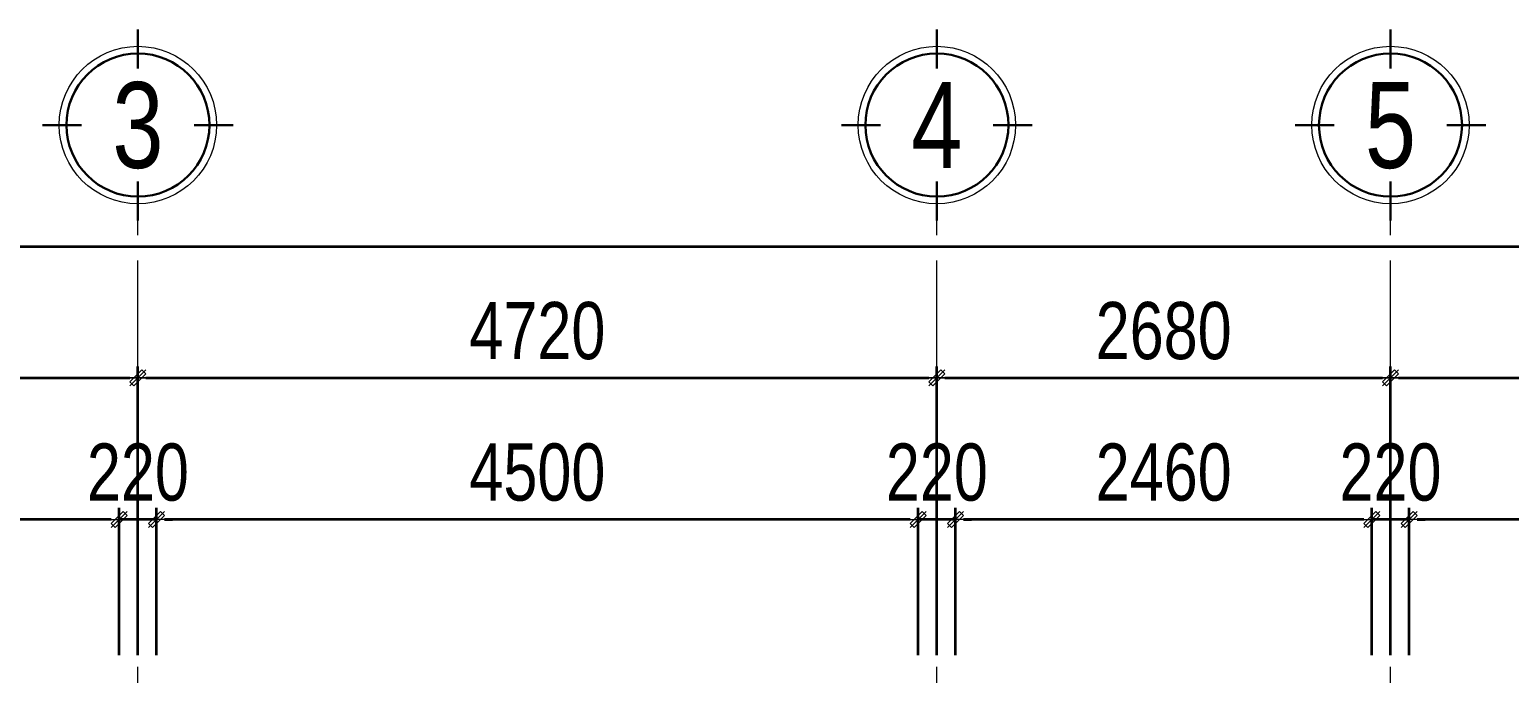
# Model space of a CAD drawing. Header units: millimetres. Extents: x 1109421 to 1726579, y -247837 to 144927.
# Drawn here: x 1472292 to 1481034, y -118265 to -114464 of the extents above; entities that cross this region are included whole.
import ezdxf
from ezdxf.enums import TextEntityAlignment as Align

# ---------------------------------------------------------------- set-up
doc = ezdxf.new("R2010")
doc.units = ezdxf.units.MM
doc.header["$LTSCALE"] = 600
doc.header["$MEASUREMENT"] = 0
doc.linetypes.add('CENTER', pattern=[2, 1.25, -0.25, 0.25, -0.25])
doc.linetypes.add('DASHED', pattern=[0.75, 0.5, -0.25])
doc.layers.get('0').update_dxf_attribs({"lineweight": 0})
doc.layers.get('Defpoints').update_dxf_attribs({"lineweight": 0})
for name, color, linetype, lineweight in [('dim', 144, 'Continuous', 13), ('LC ISO', 153, 'Continuous', 13), ('PCCC-BAO CHAY - DAY', 3, 'DASHED', 35), ('truc', 76, 'CENTER', 9)]:
    doc.layers.add(name, color=color, linetype=linetype, lineweight=lineweight)
doc.styles.add('EG 1', font='VHAVANB.TTF')
doc.styles.add('HOATBIF', font='hoatbif.shx', dxfattribs={"width": 0.8})
doc.styles.add('Tahoma', font='tahoma.ttf')
doc.dimstyles.new('1-135', dxfattribs={"dimscale": 135, "dimtxt": 2.5, "dimasz": 0.35, "dimexe": 0.5, "dimexo": 0, "dimgap": 0.8, "dimtad": 1, "dimdec": 0, "dimzin": 0, "dimdsep": 46, "dimtxsty": 'HOATBIF', "dimblk1": 'DOT', "dimblk2": 'DOT', "dimsah": 1, "dimcen": -1, "dimdle": 1, "dimclrd": 256, "dimclre": 256, "dimclrt": 4, "dimadec": 3, "dimazin": 2, "dimtfac": 0.333333, "dimtdec": 0, "dimtix": 1, "dimtmove": 2, "dimatfit": 3, "dimldrblk": 'DOT', "dimfxl": 1, "dimtvp": 0.833333, "dimtolj": 1, "dimtzin": 0, "dimarcsym": 0})

# ---------------------------------------------------------------- blocks, each defined once
blk = doc.blocks.new('DOT')
at = {"layer": 'dim'}
for p, q in [((-3, 0), (3, 0)), ((-1, -1), (1, 1))]:
    blk.add_line(p, q, dxfattribs=at)
blk.add_lwpolyline([(0.5, 1), (-1, -0.5), (-0.5, -1), (1, 0.5)], close=True, dxfattribs=at)
blk = doc.blocks.new('*D2103')
at = {"layer": 'Defpoints', "color": 0, "transparency": 16777216}
for p in [(45652.8, 105720.6), (3852.8, 103308.2), (45652.8, 103308.2)]:
    blk.add_point(p, dxfattribs=at)
at = {"layer": 'dim', "lineweight": -2, "transparency": 16777216}
for p, q in [((3852.8, 103308.2), (3852.8, 105788.1)), ((45652.8, 103308.2), (45652.8, 105788.1)), ((3900, 105720.6), (45605.5, 105720.6))]:
    blk.add_line(p, q, dxfattribs=at)
at = {"layer": 'dim', "lineweight": -2, "transparency": 16777216, "xscale": 47.25, "yscale": 47.25, "zscale": 47.25, "rotation": 180}
blk.add_blockref('DOT', (3852.8, 105720.6), dxfattribs=at)
at = {"layer": 'dim', "lineweight": -2, "transparency": 16777216, "xscale": 47.25, "yscale": 47.25, "zscale": 47.25}
blk.add_blockref('DOT', (45652.8, 105720.6), dxfattribs=at)
at = {"layer": 'dim', "color": 4, "transparency": 16777216, "insert": (25802.3, 105997.3), "char_height": 337.5, "attachment_point": 5, "style": 'HOATBIF'}
blk.add_mtext('\\A1;41800', dxfattribs=at)
blk = doc.blocks.new('_Dot')
at = {"color": 0, "linetype": 'ByBlock', "lineweight": -2}
blk.add_line((-0.5, 0), (-1, 0), dxfattribs=at)
at = {"color": 0, "linetype": 'ByBlock', "const_width": 0.5}
blk.add_lwpolyline([(-0.25, 0, 1), (0.25, 0, 1)], format="xyb", close=True, dxfattribs=at)
blk = doc.blocks.new('*D2105')
at = {"layer": 'Defpoints', "color": 0, "transparency": 16777216}
for p in [(15852.8, 104945.9), (9852.8, 103308.2), (15852.8, 103308.2)]:
    blk.add_point(p, dxfattribs=at)
at = {"layer": 'dim', "lineweight": -2, "transparency": 16777216}
for p, q in [((9852.8, 103308.2), (9852.8, 105013.4)), ((15852.8, 103308.2), (15852.8, 105013.4)), ((9900, 104945.9), (15805.5, 104945.9))]:
    blk.add_line(p, q, dxfattribs=at)
at = {"layer": 'dim', "lineweight": -2, "transparency": 16777216, "xscale": 47.25, "yscale": 47.25, "zscale": 47.25, "rotation": 180}
blk.add_blockref('DOT', (9852.8, 104945.9), dxfattribs=at)
at = {"layer": 'dim', "lineweight": -2, "transparency": 16777216, "xscale": 47.25, "yscale": 47.25, "zscale": 47.25}
blk.add_blockref('DOT', (15852.8, 104945.9), dxfattribs=at)
at = {"layer": 'dim', "color": 4, "transparency": 16777216, "insert": (12852.8, 105222.6), "char_height": 337.5, "attachment_point": 5, "style": 'HOATBIF'}
blk.add_mtext('\\A1;6000', dxfattribs=at)
blk = doc.blocks.new('*D2106')
at = {"layer": 'Defpoints', "color": 0, "transparency": 16777216}
for p in [(20572.8, 104945.9), (15852.8, 103308.2), (20572.8, 103308.2)]:
    blk.add_point(p, dxfattribs=at)
at = {"layer": 'dim', "lineweight": -2, "transparency": 16777216}
for p, q in [((15852.8, 103308.2), (15852.8, 105013.4)), ((20572.8, 103308.2), (20572.8, 105013.4)), ((15900, 104945.9), (20525.5, 104945.9))]:
    blk.add_line(p, q, dxfattribs=at)
at = {"layer": 'dim', "lineweight": -2, "transparency": 16777216, "xscale": 47.25, "yscale": 47.25, "zscale": 47.25, "rotation": 180}
blk.add_blockref('DOT', (15852.8, 104945.9), dxfattribs=at)
at = {"layer": 'dim', "lineweight": -2, "transparency": 16777216, "xscale": 47.25, "yscale": 47.25, "zscale": 47.25}
blk.add_blockref('DOT', (20572.8, 104945.9), dxfattribs=at)
at = {"layer": 'dim', "color": 4, "transparency": 16777216, "insert": (18212.8, 105222.6), "char_height": 337.5, "attachment_point": 5, "style": 'HOATBIF'}
blk.add_mtext('\\A1;4720', dxfattribs=at)
blk = doc.blocks.new('*D2107')
at = {"layer": 'Defpoints', "color": 0, "transparency": 16777216}
for p in [(23252.8, 104945.9), (20572.8, 103308.2), (23252.8, 103308.2)]:
    blk.add_point(p, dxfattribs=at)
at = {"layer": 'dim', "lineweight": -2, "transparency": 16777216}
for p, q in [((20572.8, 103308.2), (20572.8, 105013.4)), ((23252.8, 103308.2), (23252.8, 105013.4)), ((20620, 104945.9), (23205.5, 104945.9))]:
    blk.add_line(p, q, dxfattribs=at)
at = {"layer": 'dim', "lineweight": -2, "transparency": 16777216, "xscale": 47.25, "yscale": 47.25, "zscale": 47.25, "rotation": 180}
blk.add_blockref('DOT', (20572.8, 104945.9), dxfattribs=at)
at = {"layer": 'dim', "lineweight": -2, "transparency": 16777216, "xscale": 47.25, "yscale": 47.25, "zscale": 47.25}
blk.add_blockref('DOT', (23252.8, 104945.9), dxfattribs=at)
at = {"layer": 'dim', "color": 4, "transparency": 16777216, "insert": (21912.8, 105222.6), "char_height": 337.5, "attachment_point": 5, "style": 'HOATBIF'}
blk.add_mtext('\\A1;2680', dxfattribs=at)
blk = doc.blocks.new('KyHieu TrucDinhVi')
at = {"color": 7, "lineweight": 30}
for p, q in [((0, 2.364), (0, 4)), ((-2.364, 0), (-4, 0)), ((2.364, 0), (4, 0)), ((0, -2.364), (0, -4))]:
    blk.add_line(p, q, dxfattribs=at)
blk.add_circle((0, 0), 3.3)
blk.add_circle((0, 0), 3, dxfattribs=at)
at = {"ltscale": 20, "style": 'Tahoma'}
blk.add_attdef('AA', text='', height=3, dxfattribs=at).set_placement((0, 0), align=Align.MIDDLE_CENTER)
blk = doc.blocks.new('*D2112')
at = {"layer": 'Defpoints', "color": 0, "transparency": 16777216}
for p in [(28452.8, 104945.9), (23252.8, 103308.2), (28452.8, 103308.2)]:
    blk.add_point(p, dxfattribs=at)
at = {"layer": 'dim', "lineweight": -2, "transparency": 16777216}
for p, q in [((23252.8, 103308.2), (23252.8, 105013.4)), ((28452.8, 103308.2), (28452.8, 105013.4)), ((23300, 104945.9), (28405.5, 104945.9))]:
    blk.add_line(p, q, dxfattribs=at)
at = {"layer": 'dim', "lineweight": -2, "transparency": 16777216, "xscale": 47.25, "yscale": 47.25, "zscale": 47.25, "rotation": 180}
blk.add_blockref('DOT', (23252.8, 104945.9), dxfattribs=at)
at = {"layer": 'dim', "lineweight": -2, "transparency": 16777216, "xscale": 47.25, "yscale": 47.25, "zscale": 47.25}
blk.add_blockref('DOT', (28452.8, 104945.9), dxfattribs=at)
at = {"layer": 'dim', "color": 4, "transparency": 16777216, "insert": (25852.8, 105222.6), "char_height": 337.5, "attachment_point": 5, "style": 'HOATBIF'}
blk.add_mtext('\\A1;5200', dxfattribs=at)
blk = doc.blocks.new('*D2177')
at = {"layer": 'Defpoints', "color": 0, "transparency": 16777216}
for p in [(23362.8, 104110.5), (23362.8, 103308.2), (28342.8, 103308.2)]:
    blk.add_point(p, dxfattribs=at)
at = {"layer": 'dim', "lineweight": -2, "transparency": 16777216}
for p, q in [((23362.8, 103308.2), (23362.8, 104178)), ((28342.8, 103308.2), (28342.8, 104178)), ((28295.5, 104110.5), (23410, 104110.5))]:
    blk.add_line(p, q, dxfattribs=at)
at = {"layer": 'dim', "lineweight": -2, "transparency": 16777216, "xscale": 47.25, "yscale": 47.25, "zscale": 47.25, "rotation": 180}
blk.add_blockref('DOT', (23362.8, 104110.5), dxfattribs=at)
at = {"layer": 'dim', "lineweight": -2, "transparency": 16777216, "xscale": 47.25, "yscale": 47.25, "zscale": 47.25}
blk.add_blockref('DOT', (28342.8, 104110.5), dxfattribs=at)
at = {"layer": 'dim', "color": 4, "transparency": 16777216, "insert": (25852.8, 104387.3), "char_height": 337.5, "attachment_point": 5, "style": 'HOATBIF'}
blk.add_mtext('\\A1;4980', dxfattribs=at)
blk = doc.blocks.new('*D2178')
at = {"layer": 'Defpoints', "color": 0, "transparency": 16777216}
for p in [(23142.8, 104110.5), (23142.8, 103308.2), (23362.8, 103308.2)]:
    blk.add_point(p, dxfattribs=at)
at = {"layer": 'dim', "lineweight": -2, "transparency": 16777216}
for p, q in [((23142.8, 103308.2), (23142.8, 104178)), ((23362.8, 103308.2), (23362.8, 104178)), ((23095.5, 104110.5), (23048.3, 104110.5)), ((23362.8, 104110.5), (23142.8, 104110.5)), ((23410, 104110.5), (23457.3, 104110.5))]:
    blk.add_line(p, q, dxfattribs=at)
at = {"layer": 'dim', "lineweight": -2, "transparency": 16777216, "xscale": 47.25, "yscale": 47.25, "zscale": 47.25}
blk.add_blockref('DOT', (23142.8, 104110.5), dxfattribs=at)
at = {"layer": 'dim', "lineweight": -2, "transparency": 16777216, "xscale": 47.25, "yscale": 47.25, "zscale": 47.25, "rotation": 180}
blk.add_blockref('DOT', (23362.8, 104110.5), dxfattribs=at)
at = {"layer": 'dim', "color": 4, "transparency": 16777216, "insert": (23252.8, 104387.3), "char_height": 337.5, "attachment_point": 5, "style": 'HOATBIF'}
blk.add_mtext('\\A1;220', dxfattribs=at)
blk = doc.blocks.new('*D2179')
at = {"layer": 'Defpoints', "color": 0, "transparency": 16777216}
for p in [(20682.8, 104110.5), (20682.8, 103308.2), (23142.8, 103308.2)]:
    blk.add_point(p, dxfattribs=at)
at = {"layer": 'dim', "lineweight": -2, "transparency": 16777216}
for p, q in [((20682.8, 103308.2), (20682.8, 104178)), ((23142.8, 103308.2), (23142.8, 104178)), ((23095.5, 104110.5), (20730, 104110.5))]:
    blk.add_line(p, q, dxfattribs=at)
at = {"layer": 'dim', "lineweight": -2, "transparency": 16777216, "xscale": 47.25, "yscale": 47.25, "zscale": 47.25, "rotation": 180}
blk.add_blockref('DOT', (20682.8, 104110.5), dxfattribs=at)
at = {"layer": 'dim', "lineweight": -2, "transparency": 16777216, "xscale": 47.25, "yscale": 47.25, "zscale": 47.25}
blk.add_blockref('DOT', (23142.8, 104110.5), dxfattribs=at)
at = {"layer": 'dim', "color": 4, "transparency": 16777216, "insert": (21912.8, 104387.3), "char_height": 337.5, "attachment_point": 5, "style": 'HOATBIF'}
blk.add_mtext('\\A1;2460', dxfattribs=at)
blk = doc.blocks.new('*D2180')
at = {"layer": 'Defpoints', "color": 0, "transparency": 16777216}
for p in [(20462.8, 104110.5), (20462.8, 103308.2), (20682.8, 103308.2)]:
    blk.add_point(p, dxfattribs=at)
at = {"layer": 'dim', "lineweight": -2, "transparency": 16777216}
for p, q in [((20462.8, 103308.2), (20462.8, 104178)), ((20682.8, 103308.2), (20682.8, 104178)), ((20415.5, 104110.5), (20368.3, 104110.5)), ((20682.8, 104110.5), (20462.8, 104110.5)), ((20730, 104110.5), (20777.3, 104110.5))]:
    blk.add_line(p, q, dxfattribs=at)
at = {"layer": 'dim', "lineweight": -2, "transparency": 16777216, "xscale": 47.25, "yscale": 47.25, "zscale": 47.25}
blk.add_blockref('DOT', (20462.8, 104110.5), dxfattribs=at)
at = {"layer": 'dim', "lineweight": -2, "transparency": 16777216, "xscale": 47.25, "yscale": 47.25, "zscale": 47.25, "rotation": 180}
blk.add_blockref('DOT', (20682.8, 104110.5), dxfattribs=at)
at = {"layer": 'dim', "color": 4, "transparency": 16777216, "insert": (20572.8, 104387.3), "char_height": 337.5, "attachment_point": 5, "style": 'HOATBIF'}
blk.add_mtext('\\A1;220', dxfattribs=at)
blk = doc.blocks.new('*D2181')
at = {"layer": 'Defpoints', "color": 0, "transparency": 16777216}
for p in [(15962.8, 104110.5), (15962.8, 103308.2), (20462.8, 103308.2)]:
    blk.add_point(p, dxfattribs=at)
at = {"layer": 'dim', "lineweight": -2, "transparency": 16777216}
for p, q in [((15962.8, 103308.2), (15962.8, 104178)), ((20462.8, 103308.2), (20462.8, 104178)), ((20415.5, 104110.5), (16010, 104110.5))]:
    blk.add_line(p, q, dxfattribs=at)
at = {"layer": 'dim', "lineweight": -2, "transparency": 16777216, "xscale": 47.25, "yscale": 47.25, "zscale": 47.25, "rotation": 180}
blk.add_blockref('DOT', (15962.8, 104110.5), dxfattribs=at)
at = {"layer": 'dim', "lineweight": -2, "transparency": 16777216, "xscale": 47.25, "yscale": 47.25, "zscale": 47.25}
blk.add_blockref('DOT', (20462.8, 104110.5), dxfattribs=at)
at = {"layer": 'dim', "color": 4, "transparency": 16777216, "insert": (18212.8, 104387.3), "char_height": 337.5, "attachment_point": 5, "style": 'HOATBIF'}
blk.add_mtext('\\A1;4500', dxfattribs=at)
blk = doc.blocks.new('*D2182')
at = {"layer": 'Defpoints', "color": 0, "transparency": 16777216}
for p in [(15742.8, 104110.5), (15742.8, 103308.2), (15962.8, 103308.2)]:
    blk.add_point(p, dxfattribs=at)
at = {"layer": 'dim', "lineweight": -2, "transparency": 16777216}
for p, q in [((15742.8, 103308.2), (15742.8, 104178)), ((15962.8, 103308.2), (15962.8, 104178)), ((15695.5, 104110.5), (15648.3, 104110.5)), ((15962.8, 104110.5), (15742.8, 104110.5)), ((16010, 104110.5), (16057.3, 104110.5))]:
    blk.add_line(p, q, dxfattribs=at)
at = {"layer": 'dim', "lineweight": -2, "transparency": 16777216, "xscale": 47.25, "yscale": 47.25, "zscale": 47.25}
blk.add_blockref('DOT', (15742.8, 104110.5), dxfattribs=at)
at = {"layer": 'dim', "lineweight": -2, "transparency": 16777216, "xscale": 47.25, "yscale": 47.25, "zscale": 47.25, "rotation": 180}
blk.add_blockref('DOT', (15962.8, 104110.5), dxfattribs=at)
at = {"layer": 'dim', "color": 4, "transparency": 16777216, "insert": (15852.8, 104387.3), "char_height": 337.5, "attachment_point": 5, "style": 'HOATBIF'}
blk.add_mtext('\\A1;220', dxfattribs=at)
blk = doc.blocks.new('*D2183')
at = {"layer": 'Defpoints', "color": 0, "transparency": 16777216}
for p in [(11867.8, 104110.5), (11867.8, 103308.2), (15742.8, 103308.2)]:
    blk.add_point(p, dxfattribs=at)
at = {"layer": 'dim', "lineweight": -2, "transparency": 16777216}
for p, q in [((11867.8, 103308.2), (11867.8, 104178)), ((15742.8, 103308.2), (15742.8, 104178)), ((15695.5, 104110.5), (11915, 104110.5))]:
    blk.add_line(p, q, dxfattribs=at)
at = {"layer": 'dim', "lineweight": -2, "transparency": 16777216, "xscale": 47.25, "yscale": 47.25, "zscale": 47.25, "rotation": 180}
blk.add_blockref('DOT', (11867.8, 104110.5), dxfattribs=at)
at = {"layer": 'dim', "lineweight": -2, "transparency": 16777216, "xscale": 47.25, "yscale": 47.25, "zscale": 47.25}
blk.add_blockref('DOT', (15742.8, 104110.5), dxfattribs=at)
at = {"layer": 'dim', "color": 4, "transparency": 16777216, "insert": (13805.3, 104387.3), "char_height": 337.5, "attachment_point": 5, "style": 'HOATBIF'}
blk.add_mtext('\\A1;3875', dxfattribs=at)
blk = doc.blocks.new('A$C08333679')
at = {"layer": 'truc'}
for p, q in [((15852.8, 85689), (15852.8, 105874.8)), ((20572.8, 85689), (20572.8, 105874.8)), ((23252.8, 85689), (23252.8, 105874.8))]:
    blk.add_line(p, q, dxfattribs=at)
at = {"layer": 'LC ISO'}
ref = blk.add_blockref('KyHieu TrucDinhVi', (15852.8, 106438.2), dxfattribs=dict(at, xscale=140.8352653944289, yscale=140.8352653944289, zscale=140.8352653944289))
ref.add_attrib('AA', '3', dxfattribs={"layer": '0', "ltscale": 20, "height": 507, "style": 'EG 1', "width": 0.8}).set_placement((15852.8, 106438.2), align=Align.MIDDLE_CENTER)
ref = blk.add_blockref('KyHieu TrucDinhVi', (20572.8, 106438.2), dxfattribs=dict(at, xscale=140.8352653944289, yscale=140.8352653944289, zscale=140.8352653944289))
ref.add_attrib('AA', '4', dxfattribs={"layer": '0', "ltscale": 20, "height": 507, "style": 'EG 1', "width": 0.8}).set_placement((20572.8, 106438.2), align=Align.MIDDLE_CENTER)
ref = blk.add_blockref('KyHieu TrucDinhVi', (23252.8, 106438.2), dxfattribs=dict(at, xscale=140.8352653944289, yscale=140.8352653944289, zscale=140.8352653944289))
ref.add_attrib('AA', '5', dxfattribs={"layer": '0', "ltscale": 20, "height": 507, "style": 'EG 1', "width": 0.8}).set_placement((23252.8, 106438.2), align=Align.MIDDLE_CENTER)
at = {"layer": 'dim'}
dim = blk.add_linear_dim(base=(45652.8, 105720.6), p1=(3852.8, 103308.2), p2=(45652.8, 103308.2), dimstyle='1-135', dxfattribs=at)
dim.commit()
dim.dimension.update_dxf_attribs({"geometry": '*D2103', "text_midpoint": (25802.3, 105997.3), "dimtype": 160})
for base, p1, p2, picture, middle in [((15852.8, 104945.9), (9852.8, 103308.2), (15852.8, 103308.2), '*D2105', (12852.8, 105222.6)), ((20572.8, 104945.9), (15852.8, 103308.2), (20572.8, 103308.2), '*D2106', (18212.8, 105222.6)), ((23252.8, 104945.9), (20572.8, 103308.2), (23252.8, 103308.2), '*D2107', (21912.8, 105222.6)), ((28452.8, 104945.9), (23252.8, 103308.2), (28452.8, 103308.2), '*D2112', (25852.8, 105222.6)), ((11867.8, 104110.5), (15742.8, 103308.2), (11867.8, 103308.2), '*D2183', (13805.3, 104387.3)), ((15742.8, 104110.5), (15962.8, 103308.2), (15742.8, 103308.2), '*D2182', (15852.8, 104387.3)), ((15962.8, 104110.5), (20462.8, 103308.2), (15962.8, 103308.2), '*D2181', (18212.8, 104387.3)), ((20462.8, 104110.5), (20682.8, 103308.2), (20462.8, 103308.2), '*D2180', (20572.8, 104387.3)), ((20682.8, 104110.5), (23142.8, 103308.2), (20682.8, 103308.2), '*D2179', (21912.8, 104387.3)), ((23142.8, 104110.5), (23362.8, 103308.2), (23142.8, 103308.2), '*D2178', (23252.8, 104387.3)), ((23362.8, 104110.5), (28342.8, 103308.2), (23362.8, 103308.2), '*D2177', (25852.8, 104387.3))]:
    dim = blk.add_linear_dim(base=base, p1=p1, p2=p2, dimstyle='1-135', dxfattribs=at)
    dim.commit()
    dim.dimension.update_dxf_attribs({"geometry": picture, "text_midpoint": middle})

msp = doc.modelspace()

# ---------------------------------------------------------------- block references
at = {"layer": 'PCCC-BAO CHAY - DAY'}
msp.add_blockref('A$C08333679', (1457079.2, -221465.7), dxfattribs=at)

doc.saveas('drawing.dxf')
